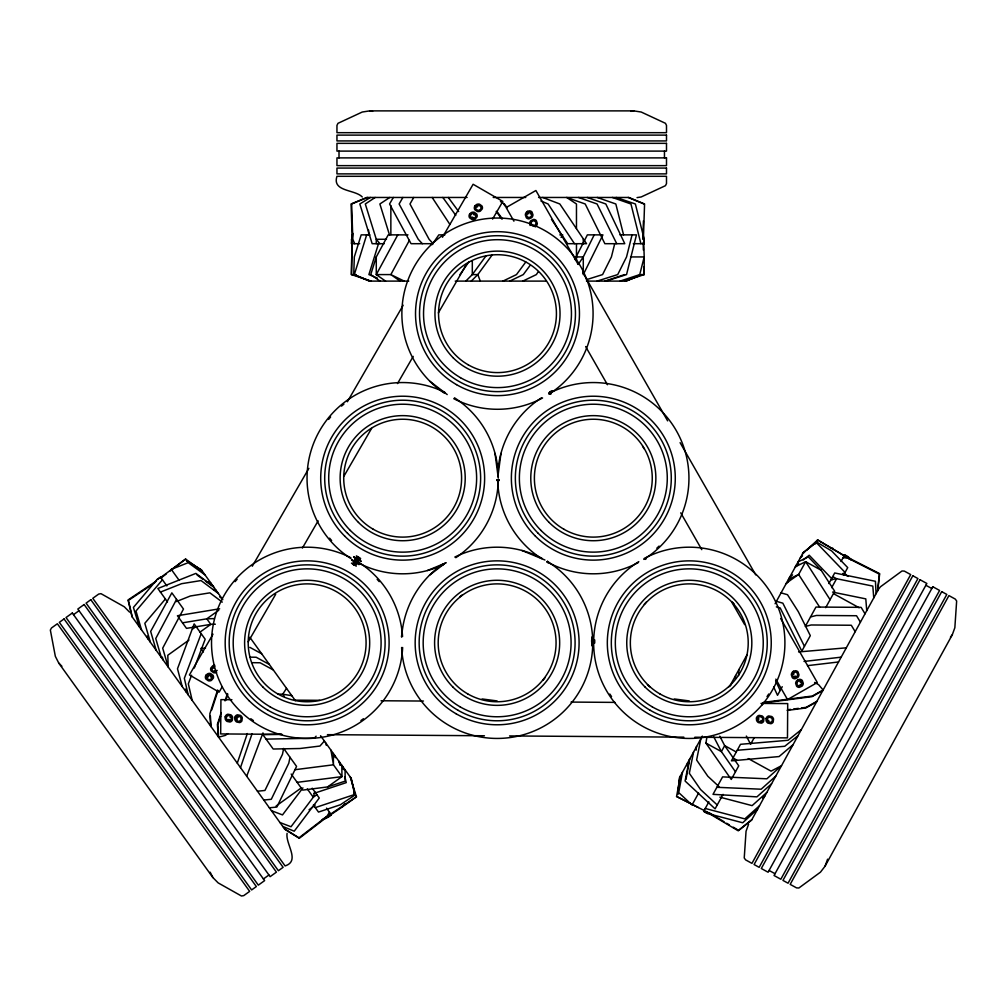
<?xml version="1.0" encoding="UTF-8"?>
<svg xmlns="http://www.w3.org/2000/svg" width="1007" height="1007" viewBox="0 0 1007 1007"><rect width="100%" height="100%" fill="white"/><g stroke="black" fill="none" stroke-linecap="round" stroke-linejoin="round"><path stroke-width="1.5" d="M642.982 234.681L643.435 220.86M643.41 239.112L644.568 203.98L628.809 197.46L538.594 197.46M643.989 243.694L644.203 239.276L635.379 203.98L616.259 197.46M696.127 750.089L696.278 747.118M735.462 678.529L735.626 675.533M738.597 675.559L738.911 669.554M677.673 794.473L679.511 777.618L702.332 736.104M677.963 793.969L678.29 790.898M678.63 787.826L679.788 777.102M877.5 591.096L879.375 574.141L847.881 558.155L843.123 557.639M497.899 476.626L500.957 453.427M719.791 736.193L724.675 745.633L738.748 765.836L731.258 779.468L705.92 743.103L706.901 737.149M712.012 814.474L676.578 796.487L680.329 776.12M682.469 772.218L678.718 792.585L692.036 804.983L698.606 793.05M687.076 765.773L687.617 762.865M686.006 779.317L689.757 758.963M689.317 759.782L685.075 781.017L715.096 808.848L723.051 794.372M693.571 752.04L689.329 773.275L700.545 789.513L717.223 804.983M696.001 749.548L696.605 746.514M700.859 738.786L696.617 760.021L707.833 776.259L718.96 786.568M289.991 757.277L288.795 763.168L271.286 799.294L263.796 800.036M758.812 718.62L758.749 719.401M351.43 243.694L352.903 233.397M614.723 243.694L611.413 256.936L602.589 274.584L586.364 279.707M632.069 234.87L626.543 256.936L617.719 274.584L597.075 281.104M314.776 791.754L313.278 797.242L291.01 826.747L279.946 822.53M237.287 763.142L247.332 733.549M240.484 767.598L252.077 733.675M366.674 234.87L354.326 274.584L369.984 281.104M378.506 243.694L368.902 274.584L377.449 278.133M407.986 234.87L388.224 234.87L376.278 256.936L370.74 274.584L380.017 281.104M182.217 686.51L177.496 668.786L194.15 623.887L205.176 639.231L194.301 668.019M217.6 690.022L209.846 713.799L210.652 726.085M211.722 709.922L218.028 690.613M221.213 712.604L217.399 724.31L218.204 736.595M225.027 700.897L227.418 693.584M220.684 716.115L217.814 724.889L218.62 737.174L225.367 735.4L227.859 733.612M225.933 700.016L227.834 694.175M263.003 732.882L246.702 776.259M748.591 824.204L746.049 831.253L744.236 857.951L745.583 859.865L751.952 863.364L910.706 574.594L904.336 571.095L902.008 570.982L880.433 586.804L877.852 590.14M825.035 866.234L952.295 634.762L954.85 627.713L956.65 601.015L955.303 599.102L948.934 595.603L790.18 884.373L796.55 887.884L798.878 887.998L820.466 872.163L825.035 866.234L827.59 859.185M201.199 633.693L184.344 678.315L188.208 694.843M191.582 675.219L188.322 683.841L192.186 700.381M574.77 259.454L587.383 234.87L602.941 234.87L583.28 274.584L583.28 256.936L594.206 234.87M176.54 599.379L155.758 638.526L161.284 657.382M397.778 234.87L376.278 274.584L385.555 281.104M409.396 240.346L390.854 274.584L376.278 274.584L376.278 256.936M729.987 685.805L746.917 655.003M775.088 603.747L803.246 552.528L816.501 541.942L831.694 550.967L847.718 567.608L843.514 575.274M815.431 543.906L817.608 539.928L851.784 560.219M708.878 801.836L703.641 811.365L707.506 813.492L742.7 822.769L757.616 809.15M762.223 704.812L763.558 702.383L812.385 696.013L823.122 689.996L818.615 684.672L814.587 682.456M828.887 583.557L834.702 572.97L875.448 581.291L876.077 593.689M841.021 561.491L844.231 555.65L879.665 573.638L877.777 590.593L751.574 820.151L738.269 830.825L706.725 812.108M831.669 587.647L836.59 578.71L872.805 586.099L873.761 597.894M754.142 737.816L750.618 744.249L746.338 736.067M782.238 686.711L777.517 695.296L773.628 686.925M825.702 607.662L834.69 591.298L821.12 570.201L808.319 556.846L798.136 561.843M393.322 197.46L389.558 203.98L411.057 243.694L433.174 243.694L429.083 239.276L409.975 203.98L413.739 197.46M402.876 197.46L399.112 203.98L418.232 239.276L422.323 243.694M212.993 634.183L189.417 674.954L219.111 692.124L222.257 686.686M252.291 566.224L308.872 468.356M347.377 401.743L403.178 305.247M442.463 237.274L473.114 184.268L502.808 201.425L492.587 219.098M248.188 641.837L275.691 594.256M302.415 548.047L318.124 520.858M344.054 475.996L371.57 428.428M397.501 383.566L413.21 356.39M438.36 312.887L466.656 263.96M352.651 563.907L354.011 561.717M357.472 558.822L358.492 557.148M355.081 565.393L356.428 563.215M359.562 560.106L360.594 558.444L356.402 555.851M329.478 812.208L326.96 816.287L298.966 837.824L284.478 828.824M286.542 688.36L282.715 694.201L278.096 694.15M538.065 272.016L536.366 274.584L522.822 281.104M561.05 237.425L562.749 234.87L559.816 234.87M578.207 264.501L583.28 256.936L576.47 256.936M432.053 244.676L438.825 234.87L444.905 234.87M460.01 274.584L468.796 261.971M485.953 255.967L472.308 274.584L465.788 281.104M492.347 254.721L477.796 274.584L471.276 281.104M525.805 261.971L516.478 274.584L502.934 281.104M529.833 265.76L523.3 274.584L509.756 281.104M302.918 787.864L282.501 814.915L271.449 810.685M950.457 637.129L952.295 634.762M323.763 819.383L342.103 807.098L345.049 803.624M166.86 585.91L160.516 577.087L156.928 579.654L133.415 607.435L139.268 626.757M162.442 579.768L135.995 611.01L141.534 629.891M165.4 599.001L144.819 623.295L150.358 642.176M316.097 736.193L314.335 738.207L266.087 739.125M324.38 741.014L319.962 746.036L299.998 748.503L273.199 749.019L262.89 734.682L281.557 734.317M477.129 206.976L477.771 206.511M213.446 668.207L214.076 667.729M208.185 676.276L208.827 675.798M789.211 578.068L792.559 574.871M786.165 583.607L788.405 581.467M802.441 554.001L804.606 552M806.771 549.986L817.608 539.928L850.474 559.439M800.288 557.916L802.466 555.902M795.152 567.268L797.317 565.254M762.614 797.997L764.905 795.895M775.793 776.107L761.154 789.211L716.871 787.298M771.576 783.761L756.937 796.864L713.006 794.347L722.598 776.888L766.868 778.801L781.508 765.698L771.085 771.135L748.214 758.573M766.768 792.509L752.116 805.638L719.854 797.141M759.479 805.764L744.828 818.892L705.24 808.47M793.063 744.677L779.103 756.559L731.409 760.851L740.51 744.299L788.04 740.296L801.295 729.697M738.546 830.309L751.851 819.635M802.969 553.044L816.224 542.458L845.074 572.417M796.222 565.305L798.639 563.379M795.945 565.821L798.35 563.895M803.171 560.043L809.2 555.235L832.713 579.642M798.01 735.676L784.755 746.275L737.225 750.278M322.139 819.648L327.779 817.407L331.227 814.65M535.233 226.915L536.051 226.26A4.38 4.38 0 0 0 537.297 223.403L536.316 220.571A3.512 3.512 0 0 0 533.672 219.413L530.916 220.621A4.38 4.38 0 0 0 529.657 223.491L530.085 225.492M156.11 581.026L154.109 583.292M159.597 578.333L185.603 559.061L202.357 571.208M161.372 577.703L166.218 573.977M169.856 571.17L185.603 559.061L187.365 561.516M429.511 575.198L445.598 562.85M309.061 809.779L315.153 805.097M73.511 614.673L79.024 610.708M192.475 629.123L196.063 626.555M218.758 610.242L206.813 618.827L182.519 622.83M188.976 640.037L167.791 655.267L168.207 667.024L162.693 648.168L183.475 609.034L171.857 592.859L150.66 631.427L156.186 650.283M200.041 632.094L210.79 624.365L215.347 624.214M276.107 806.003L301.03 788.091M316.865 794.661L313.278 797.242L307.324 788.947M291.187 774.056L302.717 790.105L327.615 786.933L341.952 776.636L341.826 765.295M327.779 817.407L331.353 814.827M342.103 807.111L356.44 796.814L350.272 777.052M263.419 878.96L268.932 874.995M786.48 583.028L798.627 574.468L805.65 561.692L821.12 570.201M155.984 581.253L128.053 599.958L131.955 616.574L284.817 829.302L299.306 838.302L330.8 814.059L326.532 808.13M151.352 585.054L128.38 600.436L132.295 617.039M323.423 818.918L356.44 796.801L353.797 793.126M375.183 197.46L365.302 203.98L376.278 239.276L376.278 243.694M389.759 197.46L379.878 203.98L389.482 234.87M156.928 579.654L160.642 577.263M800.011 684.76L800.338 684.546A1.687 1.687 0 0 0 800.615 684.244M370.387 197.46L359.814 203.98L372.162 243.694L384.233 243.694M215.662 670.196L215.309 670.385A1.687 1.687 0 0 1 214.906 670.498M822.782 690.626L812.032 696.643L763.205 703.012M816.891 701.338L806.154 707.342L801.496 707.959M816.551 701.967L805.801 707.984L787.197 710.413M214.755 666.357L212.2 667.691L212.137 670.398L214.629 671.757L217.185 670.423M549.772 391.95L551.043 391.308M550.527 391.736L552.478 390.741M549.18 392.642L550.086 392.176M549.268 392.906L552.692 391.144M549.293 393.095L550.162 392.654M549.457 393.183L550.514 392.642M549.18 393.674L550.653 392.919M549.218 393.825L550.451 393.196M550.791 393.183L549.318 393.951A95.627 95.627 0 0 0 570.075 251.398A95.627 95.627 0 0 0 425.936 250.227A95.627 95.627 0 0 0 444.389 393.183M549.369 394.089L550.917 393.473M549.847 394.19L550.716 393.737M550.011 394.278L551.056 393.737M645.097 559.414L646.104 558.898M795.467 566.689L805.65 561.692L830.095 599.681M788.443 579.466L798.627 574.468L819.698 607.208M625.662 281.104L639.898 275.175M641.912 274.584L626.253 281.104L586.489 281.104M367.429 197.46L351.657 203.98L352.828 239.276L354.665 243.694M427.409 570.541L446.151 562.775M160.428 592.091L181.575 583.695L201.048 580.561L218.393 593.526M176.301 601.582L190.399 595.98L209.884 592.846L222.27 602.11M314.096 793.34L346.257 782.628L344.847 776.611M315.304 807.614L354.754 794.46L350.914 777.945M604.968 281.104L624.617 274.584M620.098 281.104L639.747 274.584L644.203 256.936L643.763 243.694M624.554 281.104L644.203 274.584L644.203 256.936L630.583 256.936M327.615 786.933L345.187 781.13L345.061 769.789M795.681 676.163L794.913 676.301A1.347 1.347 0 0 1 794.548 676.213M605.899 281.104L626.543 274.584L636.474 234.87L619.96 234.87M810.534 616.926L816.375 615.466L856.516 615.73L860.419 622.162M830.989 579.717L836.59 578.71L832.713 576.583M219.639 608.782L177.421 615.743L186.496 628.368L210.79 624.365L206.813 618.827L214.403 618.588M841.172 657.168L804.039 661.461M838.529 661.977L807.488 665.652M369.657 110.883L362.256 112.029L337.987 123.32L336.955 125.422L336.955 132.685L666.496 132.685L666.496 125.422L665.476 123.32L641.207 112.029L633.806 110.883L369.657 110.883L372.615 111.336M630.835 111.336L633.806 110.883M637.041 197.611L641.207 196.957L665.476 185.666L666.496 183.576L666.496 176.301L336.955 176.301C331.92 191.884 354.766 189.266 362.256 196.957M787.55 709.771L790.646 709.369M793.755 708.966L798.4 708.362M294.812 769.726L333.443 764.804L341.952 776.636L297.141 782.351M798.601 651.944L846.308 647.828M257.452 791.225L264.942 790.47L282.464 754.344L283.659 748.453L296.562 766.415L276.862 807.06L269.373 807.803M205.491 648.206L200.871 648.37L203.439 651.944M467.097 197.46L366.85 197.46L351.078 203.98L352.387 243.694L359.7 243.694M493.229 197.46L525.742 197.46M369.934 234.87L361.186 234.87L354.326 256.936L353.734 274.584L369.393 281.104L408.766 281.104M642.894 234.87L643.624 239.276M386.474 239.276L376.278 239.276L379.866 243.694M633.327 243.694L644.203 243.694L644.203 239.276M355.975 274.584L351.43 274.584L352.173 234.87L351.443 274.584L371.08 281.104M641.182 274.584L644.203 274.584L643.951 266.943M455.227 281.104L546.348 281.104M231.912 699.714L220.923 699.638L220.684 733.927L281.91 734.355M294.711 700.155L319.836 700.331M381.061 700.759L423.456 701.048M571.045 702.08L615 702.395M761.015 703.415L787.713 703.591L787.474 737.879L694.83 737.237M327.439 734.669L484.443 735.765M509.567 735.941L683.841 737.162M249.887 657.156L256.156 657.244L269.347 664.431M252.291 662.669L260.133 662.782L273.325 669.97M674.237 698.959L689.279 700.935M482.089 698.959L497.131 700.935M291.803 695.686L282.715 694.201L284.314 696.429M832.575 592.091L865.793 598.875L866.737 610.67M830.146 547.67L833.079 548.437M781.067 592.884L787.499 594.709L798.312 611.677L810.32 635.644L801.811 651.114L780.198 607.976L776.347 606.881M776.41 601.343L782.842 603.168L804.455 646.318M228.425 719.502L229.206 719.627A1.347 1.347 0 0 0 229.571 719.539M213.396 589.359L216.077 590.291M612.394 197.46L630.961 203.98L640.893 243.694M597.264 197.46L615.831 203.98L623.56 234.87M587.282 197.46L605.824 203.98L624.781 243.694L604.867 243.694L585.205 203.98L566.664 197.46L576.47 203.98L576.47 228.539M578.547 197.46L597.075 203.98L616.737 243.694M542.685 197.46L559.816 203.98L586.565 243.694L567.671 243.694L551.484 219.35M628.217 197.46L643.989 203.98M540.96 201.01L548.098 203.98L574.481 243.694M521.878 550.451L544.938 560.005M282.753 826.432L294.22 831.203L319.269 798.01L312.22 788.204M844.571 555.021L850.777 558.998M404.197 281.104L390.854 274.584L400.144 281.104M843.3 573.197L846.018 574.582M842.872 573.638L848.36 576.419M676.578 796.487L698.38 807.551M473.718 214.541L474.373 214.982M472.182 217.071L472.547 217.248A1.687 1.687 0 0 0 472.938 217.348M210.035 675.773L210.677 676.213M249.849 647.35L261.732 653.82M925.861 585.256L931.815 588.529M844.684 554.807L848.549 556.947M833.595 593.702L859.16 607.75M736.281 752.002L724.675 745.633L721.39 751.6L735.462 771.803M705.92 743.103L721.39 751.6L713.724 736.772M732.995 757.981L736.86 760.109M769.084 870.451L775.025 873.711M709.494 813.077L724.02 821.687M726.664 823.26L729.307 824.821M733.272 827.175L737.225 829.529M703.742 811.176L707.506 813.492M357.976 557.11L358.97 557.727M357.435 556.959L359.335 558.142M356.982 557.035L357.636 557.45M358.039 557.689L359.461 558.57M357.976 557.84L358.933 558.432M357.875 557.954L359.298 558.835M356.277 557.689L357.158 558.23M357.17 558.419L357.837 558.835M353.86 556.594L361.198 561.113M355.962 558.205L358.933 560.043M353.621 556.984L360.959 561.503M355.672 558.394L358.769 560.307M355.521 558.658L358.618 560.572M355.698 558.948L358.278 560.534M355.358 558.91L358.454 560.823M355.194 559.175L358.291 561.088M355.37 559.464L357.951 561.063M355.03 559.439L358.127 561.352M354.867 559.691L357.963 561.604M355.043 559.98L357.623 561.579M354.716 559.955L357.812 561.868M354.552 560.219L357.649 562.133M354.716 560.496L357.309 562.095M354.388 560.484L357.485 562.384M354.225 560.735L357.321 562.649M354.074 561L357.17 562.913M351.808 559.64L359.272 564.247M353.91 561.264L357.007 563.165M351.569 560.03L359.021 564.637M353.583 561.78L355.786 563.14M353.432 562.044L354.288 562.397M354.426 562.661L355.622 563.391M355.874 563.379L356.528 563.958M354.263 562.913L355.458 563.656M354.099 563.177L355.295 563.92M353.646 563.442L355.131 564.172M355.232 564.411L355.949 564.675M353.419 563.479L355.597 564.826M353.243 563.542L354.124 564.084M352.966 563.555L355.433 565.078M352.802 563.807L355.282 565.342M351.443 563.152L356.289 566.148M353.306 564.663L354.3 565.279M186.937 560.912L201.362 569.824L222.811 599.668M191.217 563.819L201.715 570.302M500.466 201.526L504.394 203.98L507.163 207.757M547.518 561.327L548.525 561.982M547.355 561.403L548.186 561.944M547.355 561.591L548.349 562.233M547.179 561.654L548.186 562.498M547.38 562.334L548.022 562.749M204.962 574.833L188.208 562.674L171.266 569.358L179.208 580.41M208.801 581.756L211.193 583.494M197.032 574.959L203.011 579.302M205.415 581.039L213.786 587.119M213.245 586.364L195.899 573.398L157.86 588.503L167.489 601.922M219.602 596.799L222.081 598.649M429.876 381.275L447.209 394.568M129.563 612.13L124.314 606.793L100.99 593.664L98.686 594.067L92.782 598.309L285.082 865.919C300.665 860.922 285.208 843.879 287.096 833.33M58.733 663.034L212.867 877.538L218.129 882.875L241.453 896.003L243.757 895.613L249.66 891.371L57.361 623.761L51.458 628.003L50.35 630.055L55.347 656.35L58.733 663.034L61.88 666.231M448.304 197.46L458.663 211.546M442.828 197.46L455.781 215.322M503.664 203.98L505.514 206.498M496.904 211.42L502.367 218.871M496.187 211.42L501.65 218.871M249.849 637.293L295.391 700.683M320.578 735.727L351.254 778.424L355.106 794.938L340.416 804.757L318.502 812.07L313.391 804.971M449.915 224.473L432.167 197.46M865.026 613.792L861.123 607.347L815.96 607.057L805.31 626.442L811.139 624.982L851.293 625.246L855.182 631.679M577.993 264.124L535.9 190.524L506.131 207.543L513.935 221.175M582.675 272.293L667.628 420.863M680.103 442.665L755.716 574.871M780.652 618.487L817.294 682.545L787.524 699.563L775.831 679.121M585.646 346.572L607.46 384.724M642.542 446.063L644.102 448.782M680.732 512.84L701.778 549.646M732.177 602.803L744.651 624.604M210.161 872.188L212.867 877.538M775.617 680.732L780.161 690.487M480.289 281.104L477.796 274.584L472.308 274.584L472.308 261.342M339.397 761.909L340.353 764.854M334.248 754.747L335.218 757.692M325.412 742.461L326.381 745.394M338.843 761.141L340.165 765.383M147.198 636.072L148.105 639.042M162.265 657.03L163.109 659.925M185.401 689.09L186.194 692.048M342.745 766.579L343.45 769.587M330.951 750.152L333.443 764.804L333.317 753.45M495.029 453.427L498.289 478.174M210.375 715.927L211.067 726.676M351.443 239.276L351.67 243.694M237.06 718.444L237.073 718.847A1.687 1.687 0 0 0 237.199 719.237M642.944 236.393L643.045 239.452M643.146 242.511L643.397 250.139M368.6 230.074L368.751 234.681M664.456 151.1L664.456 157.885M594.558 639.646L594.558 643.309M594.407 639.974L594.407 643.007M594.256 639.646L594.256 643.309M593.941 639.646L593.941 643.309M593.639 639.646L593.639 643.309M593.488 639.961L593.488 643.007M593.337 639.646L593.337 643.309M593.035 639.646L593.035 643.309M592.871 639.961L592.871 643.007M592.72 639.646L592.72 643.309M592.418 639.646L592.569 642.114M592.267 639.961L592.267 642.114M592.116 639.646L591.952 642.114M591.776 637.028L591.776 642.038M591.776 642.554L591.776 645.802M591.65 639.961L591.65 642.114M583.28 239.276L583.28 243.694M576.47 243.694L576.47 259.869M498.943 479.873L498.943 480.641M498.792 479.697L498.629 480.641M498.478 479.697L498.478 480.339M498.327 479.873L498.327 480.641M498.175 479.697L498.024 480.641M497.873 479.697L497.873 480.339M497.559 479.697L497.722 480.641M497.408 479.873L497.408 480.641M497.257 479.697L497.257 480.339M497.106 479.873L497.106 480.641M401.516 635.707L401.516 636.99M390.854 205.516L390.854 234.681M339.007 151.1L339.007 157.885M210.992 676.905A1.347 1.347 0 0 1 210.992 677.283M207.883 677.346A1.347 1.347 0 0 1 207.983 676.603M214.793 665.287A4.38 4.38 0 0 0 212.741 665.778L210.778 668.056A3.512 3.512 0 0 0 211.118 670.926L213.547 672.701A4.38 4.38 0 0 0 216.643 672.336M800.049 681.903A1.347 1.347 0 0 1 800.653 682.356M793.793 674.224A1.687 1.687 0 0 1 793.982 673.859M527.995 213.962A1.687 1.687 0 0 1 528.272 213.66M530.072 213.585A1.347 1.347 0 0 1 530.337 213.862M230.074 717.211A1.687 1.687 0 0 1 230.288 717.563M237.576 717.45A1.347 1.347 0 0 1 238.281 717.16M761.179 720.483A1.347 1.347 0 0 1 760.851 720.672M768.97 721.012A1.687 1.687 0 0 1 768.479 720.37M542.584 397.979A95.627 95.627 0 0 1 453.779 398.696M498.276 479.722A95.627 95.627 0 0 1 455.768 557.702M443.571 564.612A95.627 95.627 0 0 1 358.945 563.228M350.864 558.558A95.627 95.627 0 0 1 319.458 431.046A95.627 95.627 0 0 1 444.981 392.428M454.459 397.79A95.627 95.627 0 0 1 498.238 475.065M331.618 540.52A94.52 94.52 0 0 1 329.604 538.153M328.634 419.416A94.52 94.52 0 0 1 330.611 417.011M341.499 406.123A94.52 94.52 0 0 1 343.903 404.147M549.608 393.133A95.627 95.627 0 0 1 676.528 431.046A95.627 95.627 0 0 1 643.8 559.389M638.425 562.498A95.627 95.627 0 0 1 546.864 561.755M541.527 558.558A95.627 95.627 0 0 1 497.71 479.722M497.748 475.065A95.627 95.627 0 0 1 541.527 397.79M659.069 546.084A94.52 94.52 0 0 1 656.816 548.198M644.19 558.495A95.627 95.627 0 0 1 784.906 643.851A95.627 95.627 0 0 1 642.365 726.148A95.627 95.627 0 0 1 638.803 561.604M731.158 684.697A59.224 59.224 0 0 1 728.917 686.812M649.641 686.812A59.224 59.224 0 0 1 647.413 684.697M644.266 604.351A59.224 59.224 0 0 1 646.33 602.048M732.227 602.048A59.224 59.224 0 0 1 734.304 604.351M768.731 694.012A94.52 94.52 0 0 1 767.019 696.592M611.551 696.592A94.52 94.52 0 0 1 609.827 694.012M547.607 561.604A95.627 95.627 0 0 1 545.605 725.241A95.627 95.627 0 0 1 401.617 647.488M401.705 636.588A95.627 95.627 0 0 1 442.728 564.172M454.812 557.072A95.627 95.627 0 0 1 542.219 558.495M545.039 677.623A59.224 59.224 0 0 1 543.138 680.09M459.847 596.799A59.224 59.224 0 0 1 462.326 594.898M402.649 647.488A95.627 95.627 0 0 1 289.009 736.709A95.627 95.627 0 0 1 216.769 611.576A95.627 95.627 0 0 1 350.851 557.777M358.933 562.435A95.627 95.627 0 0 1 402.561 636.588M363.439 718.746A94.52 94.52 0 0 1 360.909 720.546M253.374 720.546A94.52 94.52 0 0 1 250.844 718.746M235.084 581.656A94.52 94.52 0 0 1 237.123 579.327M377.159 579.327A94.52 94.52 0 0 1 379.198 581.656M206.951 675.76L206.888 678.466L209.368 679.826L211.936 678.491L211.999 675.798L209.506 674.426L206.951 675.76M470.634 214.529L470.571 217.235L473.063 218.595L475.619 217.26L475.694 214.567L473.202 213.194L470.634 214.529M475.896 206.473L475.82 209.166L478.312 210.539L480.88 209.204L480.943 206.498L478.451 205.138L475.896 206.473M526.85 213.434L526.724 216.316L529.015 217.739L531.457 216.266L531.583 213.383L529.279 211.961L526.85 213.434M531.18 222.031L531.041 224.913L533.345 226.323L535.774 224.863L535.913 221.981L533.609 220.558L531.18 222.031M792.836 673.343L792.71 676.226L795.001 677.635L797.443 676.175L797.569 673.293L795.266 671.87L792.836 673.343M797.166 681.94L797.028 684.823L799.331 686.233L801.761 684.773L801.899 681.89L799.596 680.468L797.166 681.94M225.178 716.858L225.203 718.91A4.38 4.38 0 0 0 227.053 721.427L229.999 722.006A3.512 3.512 0 0 0 232.327 720.295L232.667 717.311A4.38 4.38 0 0 0 230.817 714.794L227.872 714.215A3.512 3.512 0 0 0 225.543 715.927L225.178 716.858M234.782 717.437L234.82 719.489A4.38 4.38 0 0 0 236.658 722.006L239.603 722.585A3.512 3.512 0 0 0 241.932 720.874L242.272 717.878A4.38 4.38 0 0 0 240.421 715.36L237.476 714.794A3.512 3.512 0 0 0 235.16 716.506L234.782 717.437M756.458 717.991L756.496 720.055A4.38 4.38 0 0 0 758.334 722.573L761.279 723.139A3.512 3.512 0 0 0 763.608 721.44L763.948 718.444A4.38 4.38 0 0 0 762.098 715.927L759.152 715.36A3.512 3.512 0 0 0 756.836 717.06L756.458 717.991M766.063 718.57L766.1 720.622A4.38 4.38 0 0 0 767.938 723.139L770.896 723.718A3.512 3.512 0 0 0 773.212 722.006L773.552 719.023A4.38 4.38 0 0 0 771.714 716.506L768.756 715.927A3.512 3.512 0 0 0 766.44 717.639L766.063 718.57M205.957 675.219L205.529 676.125A3.512 3.512 0 0 0 205.869 678.995L208.298 680.77A4.38 4.38 0 0 0 211.394 680.405L213.358 678.126A3.512 3.512 0 0 0 213.018 675.256L210.589 673.494A4.38 4.38 0 0 0 207.492 673.847L205.957 675.219M469.652 213.988L469.224 214.894A3.512 3.512 0 0 0 469.552 217.764L471.981 219.539A4.38 4.38 0 0 0 475.09 219.174L477.041 216.895A3.512 3.512 0 0 0 476.701 214.038L474.272 212.263A4.38 4.38 0 0 0 471.175 212.615L469.652 213.988M474.901 205.931L474.473 206.838A3.512 3.512 0 0 0 474.813 209.695L477.242 211.47A4.38 4.38 0 0 0 480.339 211.118L482.29 208.839A3.512 3.512 0 0 0 481.963 205.969L479.533 204.194A4.38 4.38 0 0 0 476.424 204.559L474.901 205.931M912.833 575.765L754.079 864.535L759.177 867.329L917.931 578.559L912.833 575.765M920.058 579.73L761.305 868.5L768.102 872.238L926.855 583.468L920.058 579.73M932.797 586.729L774.043 875.511L780.84 879.237L939.594 590.467L932.797 586.729M941.709 591.638L782.955 880.408L788.053 883.215L946.807 594.432L941.709 591.638M527.404 211.382L526.585 212.036A4.38 4.38 0 0 0 525.339 214.894L526.321 217.726A3.512 3.512 0 0 0 528.965 218.884L531.721 217.676A4.38 4.38 0 0 0 532.967 214.806L531.986 211.974A3.512 3.512 0 0 0 529.342 210.828L527.404 211.382M793.39 671.291L792.572 671.933A4.38 4.38 0 0 0 791.326 674.803L792.308 677.635A3.512 3.512 0 0 0 794.951 678.781L797.708 677.573A4.38 4.38 0 0 0 798.954 674.715L797.972 671.883A3.512 3.512 0 0 0 795.329 670.725L793.39 671.291M797.72 679.889L796.902 680.531A4.38 4.38 0 0 0 795.643 683.388L796.638 686.233A3.512 3.512 0 0 0 799.281 687.378L802.038 686.17A4.38 4.38 0 0 0 803.284 683.312L802.302 680.48A3.512 3.512 0 0 0 799.659 679.322L797.72 679.889M64.058 618.953L59.325 622.339L251.624 889.949L256.344 886.563L64.058 618.953M72.315 613.011L66.021 617.53L258.321 885.14L264.614 880.622L72.315 613.011M84.122 604.527L77.829 609.046L270.128 876.656L276.421 872.138L84.122 604.527M90.819 599.719L86.086 603.117L278.385 870.715L283.105 867.329L90.819 599.719M228.891 715.272L226.512 716.543L226.55 719.388L228.979 720.949L231.358 719.678L231.32 716.833L228.891 715.272M238.495 715.851L236.116 717.122L236.167 719.967L238.583 721.528L240.963 720.257L240.925 717.412L238.495 715.851M760.172 716.405L757.793 717.689L757.843 720.521L760.26 722.095L762.639 720.811L762.601 717.966L760.172 716.405M769.776 716.984L767.397 718.255L767.447 721.1L769.877 722.661L772.256 721.39L772.205 718.545L769.776 716.984M666.496 135.114L336.955 135.114L336.955 140.93L666.496 140.93L666.496 135.114M666.496 143.346L336.955 143.346L336.955 151.1L666.496 151.1L666.496 143.346M666.496 157.885L336.955 157.885L336.955 165.639L666.496 165.639L666.496 157.885M666.496 168.068L336.955 168.068L336.955 173.884L666.496 173.884L666.496 168.068M468.028 364.698A58.935 58.935 0 0 0 556.43 313.655A58.935 58.935 0 0 0 468.028 262.613A58.935 58.935 0 0 0 468.028 364.698M456.511 384.636A81.957 81.957 0 0 0 579.453 313.655A81.957 81.957 0 0 0 456.511 242.674A81.957 81.957 0 0 0 456.511 384.636M442.363 368.776A77.954 77.954 0 0 0 572.794 333.833A77.954 77.954 0 0 0 477.318 238.357A77.954 77.954 0 0 0 442.363 368.776M460.514 377.701A73.964 73.964 0 0 0 571.447 313.655A73.964 73.964 0 0 0 460.514 249.598A73.964 73.964 0 0 0 460.514 377.701M453.263 357.875A62.547 62.547 0 0 0 557.903 329.843A62.547 62.547 0 0 0 481.308 253.248A62.547 62.547 0 0 0 453.263 357.875M373.194 529.216A58.935 58.935 0 0 0 461.596 478.174A58.935 58.935 0 0 0 373.194 427.132A58.935 58.935 0 0 0 373.194 529.216M344.709 536.127A81.957 81.957 0 0 0 481.837 499.384A81.957 81.957 0 0 0 381.452 399.011A81.957 81.957 0 0 0 344.709 536.127M347.541 533.307A77.954 77.954 0 0 0 477.973 498.352A77.954 77.954 0 0 0 382.484 402.876A77.954 77.954 0 0 0 347.541 533.307M350.36 530.475A73.964 73.964 0 0 0 474.108 497.32A73.964 73.964 0 0 0 383.516 406.74A73.964 73.964 0 0 0 350.36 530.475M358.442 522.406A62.547 62.547 0 0 0 463.082 494.361A62.547 62.547 0 0 0 386.474 417.767A62.547 62.547 0 0 0 358.442 522.406M563.857 529.216A58.935 58.935 0 0 0 652.259 478.174A58.935 58.935 0 0 0 563.857 427.132A58.935 58.935 0 0 0 563.857 529.216M535.372 536.127A81.957 81.957 0 0 0 672.487 499.384A81.957 81.957 0 0 0 572.114 399.011A81.957 81.957 0 0 0 535.372 536.127M538.191 533.307A77.954 77.954 0 0 0 668.623 498.352A77.954 77.954 0 0 0 573.147 402.876A77.954 77.954 0 0 0 538.191 533.307M541.023 530.475A73.964 73.964 0 0 0 664.758 497.32A73.964 73.964 0 0 0 574.179 406.74A73.964 73.964 0 0 0 541.023 530.475M549.092 522.406A62.547 62.547 0 0 0 653.732 494.361A62.547 62.547 0 0 0 577.137 417.767A62.547 62.547 0 0 0 549.092 522.406M659.812 693.861A58.935 58.935 0 0 0 748.214 642.818A58.935 58.935 0 0 0 659.812 591.776A58.935 58.935 0 0 0 659.812 693.861M631.326 700.771A81.957 81.957 0 0 0 768.454 664.028A81.957 81.957 0 0 0 668.069 563.656A81.957 81.957 0 0 0 631.326 700.771M650.308 710.338A77.954 77.954 0 0 0 767.246 642.818A77.954 77.954 0 0 0 650.308 575.299A77.954 77.954 0 0 0 650.308 710.338M652.297 706.864A73.964 73.964 0 0 0 763.243 642.818A73.964 73.964 0 0 0 652.297 578.761A73.964 73.964 0 0 0 652.297 706.864M645.059 687.038A62.547 62.547 0 0 0 749.699 659.006A62.547 62.547 0 0 0 673.091 582.411A62.547 62.547 0 0 0 645.059 687.038M467.663 693.861A58.935 58.935 0 0 0 556.065 642.818A58.935 58.935 0 0 0 467.663 591.776A58.935 58.935 0 0 0 467.663 693.861M456.146 713.799A81.957 81.957 0 0 0 579.088 642.818A81.957 81.957 0 0 0 456.146 571.838A81.957 81.957 0 0 0 456.146 713.799M458.147 710.338A77.954 77.954 0 0 0 575.085 642.818A77.954 77.954 0 0 0 458.147 575.299A77.954 77.954 0 0 0 458.147 710.338M460.149 706.864A73.964 73.964 0 0 0 571.082 642.818A73.964 73.964 0 0 0 460.149 578.761A73.964 73.964 0 0 0 460.149 706.864M452.898 687.038A62.547 62.547 0 0 0 557.538 659.006A62.547 62.547 0 0 0 480.943 582.411A62.547 62.547 0 0 0 452.898 687.038M277.668 693.861A58.935 58.935 0 0 0 366.082 642.818A58.935 58.935 0 0 0 277.668 591.776A58.935 58.935 0 0 0 277.668 693.861M249.182 700.771A81.957 81.957 0 0 0 386.31 664.028A81.957 81.957 0 0 0 285.925 563.656A81.957 81.957 0 0 0 249.182 700.771M268.164 710.338A77.954 77.954 0 0 0 385.102 642.818A77.954 77.954 0 0 0 268.164 575.299A77.954 77.954 0 0 0 268.164 710.338M270.166 706.864A73.964 73.964 0 0 0 381.099 642.818A73.964 73.964 0 0 0 270.166 578.761A73.964 73.964 0 0 0 270.166 706.864M262.915 687.038A62.547 62.547 0 0 0 367.555 659.006A62.547 62.547 0 0 0 290.947 582.411A62.547 62.547 0 0 0 262.915 687.038"/></g></svg>
